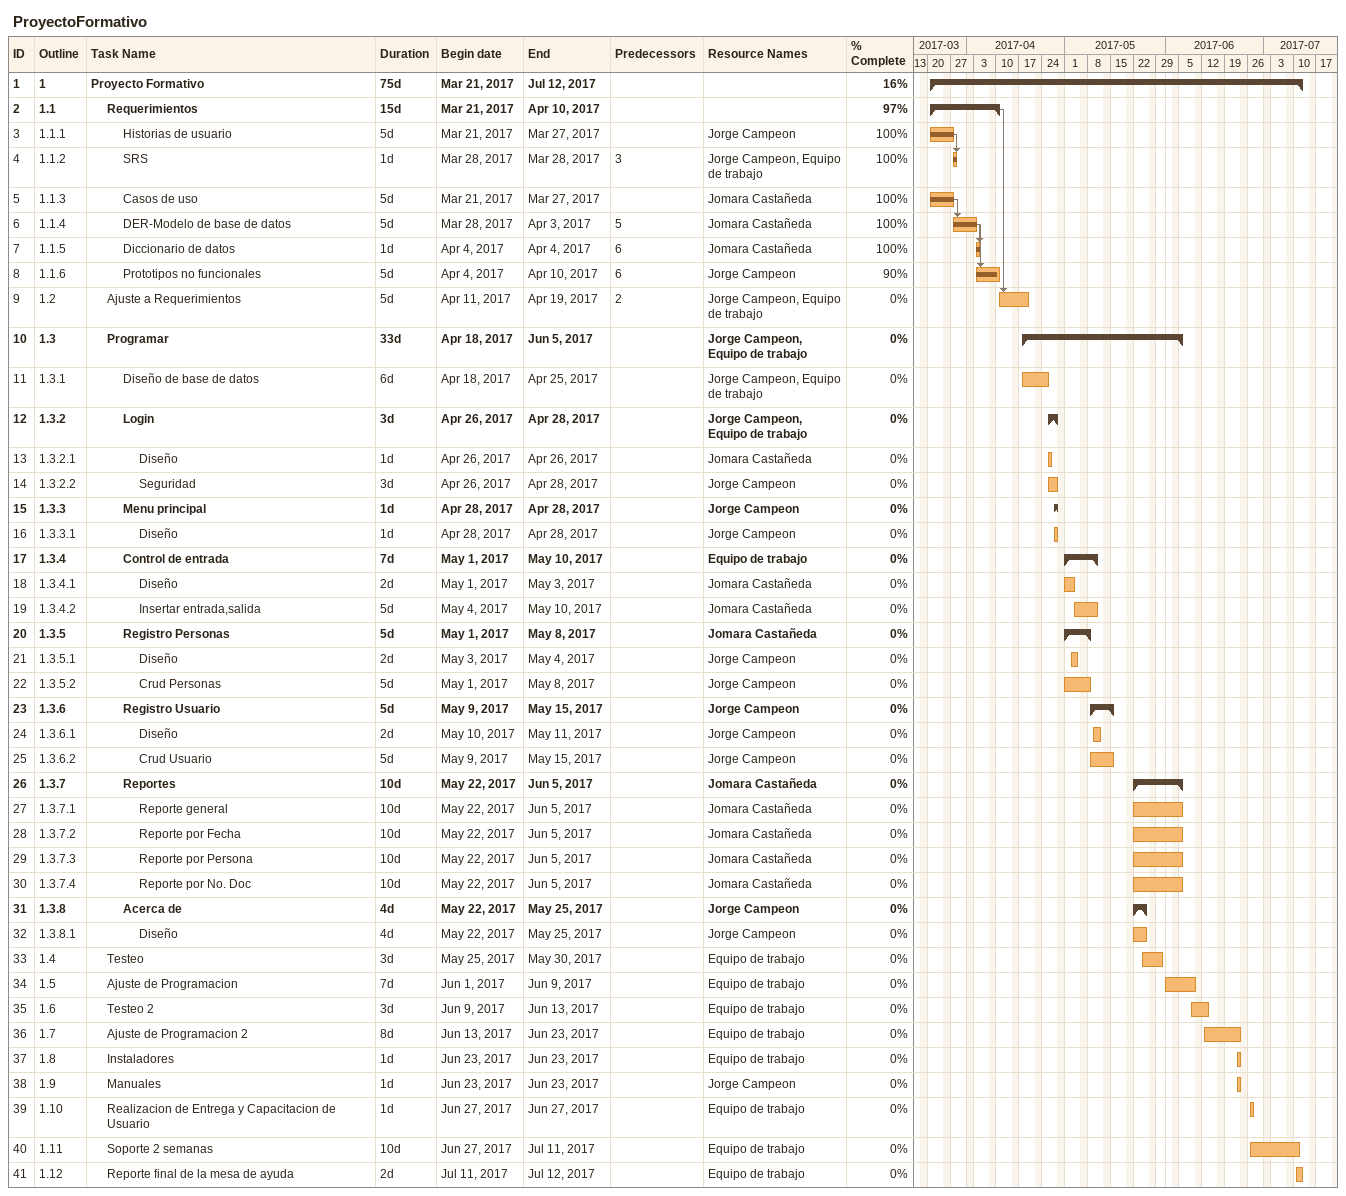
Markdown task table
ProyectoFormativo

| ID | WBS | Task | Duration | Start | Finish | Predecessors | Resources | % complete |
|---|---|---|---|---|---|---|---|---|
| 1 | 1 | **Proyecto Formativo** | 75d | 2017-03-21 | 2017-07-12 |  |  | 16 |
| 2 | 1.1 | **Requerimientos** | 15d | 2017-03-21 | 2017-04-10 |  |  | 97 |
| 3 | 1.1.1 | Historias de usuario | 5d | 2017-03-21 | 2017-03-27 |  | Jorge Campeon | 100 |
| 4 | 1.1.2 | SRS | 1d | 2017-03-28 | 2017-03-28 | 3 | Jorge Campeon, Equipo de trabajo | 100 |
| 5 | 1.1.3 | Casos de uso | 5d | 2017-03-21 | 2017-03-27 |  | Jomara Castañeda | 100 |
| 6 | 1.1.4 | DER-Modelo de base de datos | 5d | 2017-03-28 | 2017-04-03 | 5 | Jomara Castañeda | 100 |
| 7 | 1.1.5 | Diccionario de datos | 1d | 2017-04-04 | 2017-04-04 | 6 | Jomara Castañeda | 100 |
| 8 | 1.1.6 | Prototipos no funcionales | 5d | 2017-04-04 | 2017-04-10 | 6 | Jorge Campeon | 90 |
| 9 | 1.2 | Ajuste a Requerimientos | 5d | 2017-04-11 | 2017-04-19 | 2 | Jorge Campeon, Equipo de trabajo | 0 |
| 10 | 1.3 | **Programar** | 33d | 2017-04-18 | 2017-06-05 |  | Jorge Campeon, Equipo de trabajo | 0 |
| 11 | 1.3.1 | Diseño de base de datos | 6d | 2017-04-18 | 2017-04-25 |  | Jorge Campeon, Equipo de trabajo | 0 |
| 12 | 1.3.2 | **Login** | 3d | 2017-04-26 | 2017-04-28 |  | Jorge Campeon, Equipo de trabajo | 0 |
| 13 | 1.3.2.1 | Diseño | 1d | 2017-04-26 | 2017-04-26 |  | Jomara Castañeda | 0 |
| 14 | 1.3.2.2 | Seguridad | 3d | 2017-04-26 | 2017-04-28 |  | Jorge Campeon | 0 |
| 15 | 1.3.3 | **Menu principal** | 1d | 2017-04-28 | 2017-04-28 |  | Jorge Campeon | 0 |
| 16 | 1.3.3.1 | Diseño | 1d | 2017-04-28 | 2017-04-28 |  | Jorge Campeon | 0 |
| 17 | 1.3.4 | **Control de entrada** | 7d | 2017-05-01 | 2017-05-10 |  | Equipo de trabajo | 0 |
| 18 | 1.3.4.1 | Diseño | 2d | 2017-05-01 | 2017-05-03 |  | Jomara Castañeda | 0 |
| 19 | 1.3.4.2 | Insertar entrada,salida | 5d | 2017-05-04 | 2017-05-10 |  | Jomara Castañeda | 0 |
| 20 | 1.3.5 | **Registro Personas** | 5d | 2017-05-01 | 2017-05-08 |  | Jomara Castañeda | 0 |
| 21 | 1.3.5.1 | Diseño | 2d | 2017-05-03 | 2017-05-04 |  | Jorge Campeon | 0 |
| 22 | 1.3.5.2 | Crud Personas | 5d | 2017-05-01 | 2017-05-08 |  | Jorge Campeon | 0 |
| 23 | 1.3.6 | **Registro Usuario** | 5d | 2017-05-09 | 2017-05-15 |  | Jorge Campeon | 0 |
| 24 | 1.3.6.1 | Diseño | 2d | 2017-05-10 | 2017-05-11 |  | Jorge Campeon | 0 |
| 25 | 1.3.6.2 | Crud Usuario | 5d | 2017-05-09 | 2017-05-15 |  | Jorge Campeon | 0 |
| 26 | 1.3.7 | **Reportes** | 10d | 2017-05-22 | 2017-06-05 |  | Jomara Castañeda | 0 |
| 27 | 1.3.7.1 | Reporte general | 10d | 2017-05-22 | 2017-06-05 |  | Jomara Castañeda | 0 |
| 28 | 1.3.7.2 | Reporte por Fecha | 10d | 2017-05-22 | 2017-06-05 |  | Jomara Castañeda | 0 |
| 29 | 1.3.7.3 | Reporte por Persona | 10d | 2017-05-22 | 2017-06-05 |  | Jomara Castañeda | 0 |
| 30 | 1.3.7.4 | Reporte por No. Doc | 10d | 2017-05-22 | 2017-06-05 |  | Jomara Castañeda | 0 |
| 31 | 1.3.8 | **Acerca de** | 4d | 2017-05-22 | 2017-05-25 |  | Jorge Campeon | 0 |
| 32 | 1.3.8.1 | Diseño | 4d | 2017-05-22 | 2017-05-25 |  | Jorge Campeon | 0 |
| 33 | 1.4 | Testeo | 3d | 2017-05-25 | 2017-05-30 |  | Equipo de trabajo | 0 |
| 34 | 1.5 | Ajuste de Programacion | 7d | 2017-06-01 | 2017-06-09 |  | Equipo de trabajo | 0 |
| 35 | 1.6 | Testeo 2 | 3d | 2017-06-09 | 2017-06-13 |  | Equipo de trabajo | 0 |
| 36 | 1.7 | Ajuste de Programacion 2 | 8d | 2017-06-13 | 2017-06-23 |  | Equipo de trabajo | 0 |
| 37 | 1.8 | Instaladores | 1d | 2017-06-23 | 2017-06-23 |  | Equipo de trabajo | 0 |
| 38 | 1.9 | Manuales | 1d | 2017-06-23 | 2017-06-23 |  | Jorge Campeon | 0 |
| 39 | 1.10 | Realizacion de Entrega y Capacitacion de Usuario | 1d | 2017-06-27 | 2017-06-27 |  | Equipo de trabajo | 0 |
| 40 | 1.11 | Soporte 2 semanas | 10d | 2017-06-27 | 2017-07-11 |  | Equipo de trabajo | 0 |
| 41 | 1.12 | Reporte final de la mesa de ayuda | 2d | 2017-07-11 | 2017-07-12 |  | Equipo de trabajo | 0 |
